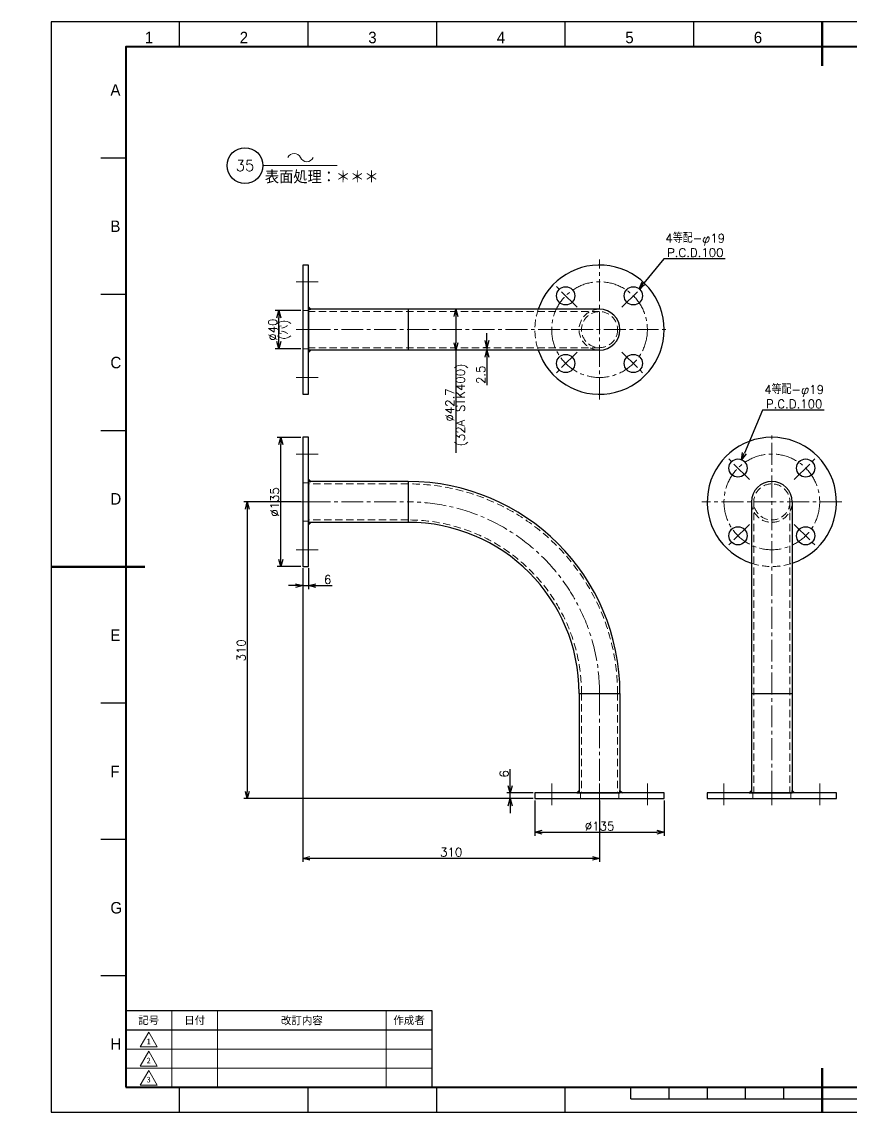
# Model space of a CAD drawing. Header units: millimetres. Extents: x 0 to 3064, y -17 to 1139.
# Drawn here: x 1422 to 2288, y 0 to 1139 of the extents above; entities that cross this region are included whole.
import ezdxf
from ezdxf import colors
from ezdxf.entities.mleader import LeaderData, LeaderLine
from ezdxf.enums import TextEntityAlignment as Align
from ezdxf.math import Vec2, Vec3

# ---------------------------------------------------------------- set-up
doc = ezdxf.new("R2010")
doc.units = ezdxf.units.MM
doc.header["$LTSCALE"] = 1.2
doc.header["$PDMODE"] = 99
doc.header["$PDSIZE"] = 1
doc.linetypes.add('CENTER2', pattern=[28.575, 19.05, -3.175, 3.175, -3.175])
doc.linetypes.add('HIDDEN', pattern=[9.525, 6.35, -3.175])
for name, color, linetype, lineweight in [('04_HIDDEN', 2, 'HIDDEN', 13), ('05_CENTER', 4, 'CENTER2', 13), ('07_TEXT', 3, 'Continuous', 13), ('08_DIM', 3, 'Continuous', 13), ('99_図枠', 7, 'Continuous', 40)]:
    doc.layers.add(name, color=color, linetype=linetype, lineweight=lineweight)
doc.styles.add('KSS_TXT', font='txt.shx', dxfattribs={"bigfont": 'extfont2.shx'})
doc.styles.add('MS_G', font='MS Gothic.ttf')
doc.styles.get("Standard").update_dxf_attribs({"font": 'txt.shx', "bigfont": 'extfont2.shx'})
doc.styles.add('表題用', font='MS PGothic.ttf')
doc.dimstyles.new('KSS_DIM', dxfattribs={"dimscale": 3, "dimtxt": 3, "dimasz": 2.5, "dimexe": 1.25, "dimexo": 0.625, "dimtad": 1, "dimdsep": 46, "dimtxsty": 'KSS_TXT', "dimblk": 'OPEN30', "dimcen": 0, "dimazin": 2, "dimtfac": 0.75, "dimtmove": 0, "dimatfit": 3, "dimldrblk": 'OPEN30', "dimfxl": 1.25, "dimtolj": 1, "dimarcsym": 0})
doc.dimstyles.new('KSS_DIM$3', dxfattribs={"dimscale": 3, "dimtxt": 3, "dimasz": 2.5, "dimexe": 1.25, "dimexo": 0.625, "dimtad": 1, "dimtih": 1, "dimtoh": 1, "dimdsep": 46, "dimtxsty": 'KSS_TXT', "dimblk": 'OPEN30', "dimcen": 0, "dimazin": 2, "dimtfac": 0.75, "dimtofl": 0, "dimtmove": 0, "dimatfit": 3, "dimldrblk": 'OPEN30', "dimfxl": 1.25, "dimtolj": 1, "dimarcsym": 0})

# ---------------------------------------------------------------- blocks, each defined once
blk = doc.blocks.new('AM_BALLOON1')
at = {"transparency": 16777216}
blk.add_circle((0, 0), 5, dxfattribs=at)
blk.add_attdef('B_NUMBER', text='', height=3, dxfattribs=at).set_placement((0, 0), align=Align.MIDDLE_CENTER)
blk = doc.blocks.new('_OPEN')
at = {"color": 0, "linetype": 'ByBlock'}
for p, q in [((-1, 0.17), (0, 0)), ((0, 0), (-1, -0.17)), ((0, 0), (-1, 0))]:
    blk.add_line(p, q, dxfattribs=at)
blk = doc.blocks.new('p1ba05')
for centre, start, end in [((-2.95, 0.29), 24.2276, 155.5758), ((0, 1.62), 204.2276, 335.5758)]:
    blk.add_arc(centre, 1.62, start, end)
blk = doc.blocks.new('_Open30')
at = {"color": 0, "linetype": 'ByBlock', "lineweight": -2}
for p, q in [((-1, 0.27), (0, 0)), ((0, 0), (-1, -0.27)), ((0, 0), (-1, 0))]:
    blk.add_line(p, q, dxfattribs=at)
blk = doc.blocks.new('*D223')
at = {"layer": '08_DIM', "color": 0, "lineweight": -2, "transparency": 16777216}
for p, q in [((1713.5, 705.1), (1688.7, 705.1)), ((1692.4, 577.6), (1692.4, 697.6)), ((1713.5, 570.1), (1688.7, 570.1))]:
    blk.add_line(p, q, dxfattribs=at)
at = {"layer": 'Defpoints', "color": 0, "transparency": 16777216}
for p in [(1692.4, 705.1), (1715.4, 705.1), (1715.4, 570.1)]:
    blk.add_point(p, dxfattribs=at)
at = {"layer": '08_DIM', "color": 0, "lineweight": -2, "transparency": 16777216, "xscale": 7.5, "yscale": 7.5, "zscale": 7.5}
for p, rotation in [((1692.4, 705.1), 90), ((1692.4, 570.1), 270)]:
    blk.add_blockref('_Open30', p, dxfattribs=dict(at, rotation=rotation))
at = {"layer": '08_DIM', "color": 0, "transparency": 16777216, "insert": (1686, 637.6), "char_height": 9, "attachment_point": 5, "rotation": 90, "style": 'KSS_TXT'}
blk.add_mtext('\\A1;\\A1;%%c135', dxfattribs=at)
blk = doc.blocks.new('*D224')
at = {"layer": '08_DIM', "color": 0, "lineweight": -2, "transparency": 16777216}
for p, q in [((1715.4, 568.3), (1715.4, 546.4)), ((1721.4, 568.3), (1721.4, 546.4)), ((1707.9, 550.2), (1700.4, 550.2)), ((1715.4, 550.2), (1721.4, 550.2)), ((1728.9, 550.2), (1746.1, 550.2))]:
    blk.add_line(p, q, dxfattribs=at)
at = {"layer": 'Defpoints', "color": 0, "transparency": 16777216}
for p in [(1715.4, 570.1), (1721.4, 570.1), (1721.4, 550.2)]:
    blk.add_point(p, dxfattribs=at)
at = {"layer": '08_DIM', "color": 0, "lineweight": -2, "transparency": 16777216, "xscale": 7.5, "yscale": 7.5, "zscale": 7.5}
blk.add_blockref('_Open30', (1715.4, 550.2), dxfattribs=at)
at = {"layer": '08_DIM', "color": 0, "lineweight": -2, "transparency": 16777216, "xscale": 7.5, "yscale": 7.5, "zscale": 7.5, "rotation": 180}
blk.add_blockref('_Open30', (1721.4, 550.2), dxfattribs=at)
at = {"layer": '08_DIM', "color": 0, "transparency": 16777216, "insert": (1741.3, 556.5), "char_height": 9, "attachment_point": 5, "style": 'KSS_TXT'}
blk.add_mtext('\\A1;6', dxfattribs=at)
blk = doc.blocks.new('*D225')
at = {"layer": '08_DIM', "color": 0, "lineweight": -2, "transparency": 16777216}
for p, q in [((1715.4, 568.3), (1715.4, 261.5)), ((2025.4, 325.8), (2025.4, 261.5)), ((2017.9, 265.2), (1722.9, 265.2))]:
    blk.add_line(p, q, dxfattribs=at)
at = {"layer": 'Defpoints', "color": 0, "transparency": 16777216}
for p in [(1715.4, 570.1), (2025.4, 327.6), (1715.4, 265.2)]:
    blk.add_point(p, dxfattribs=at)
at = {"layer": '08_DIM', "color": 0, "lineweight": -2, "transparency": 16777216, "xscale": 7.5, "yscale": 7.5, "zscale": 7.5, "rotation": 180}
blk.add_blockref('_Open30', (1715.4, 265.2), dxfattribs=at)
at = {"layer": '08_DIM', "color": 0, "lineweight": -2, "transparency": 16777216, "xscale": 7.5, "yscale": 7.5, "zscale": 7.5}
blk.add_blockref('_Open30', (2025.4, 265.2), dxfattribs=at)
at = {"layer": '08_DIM', "color": 0, "transparency": 16777216, "insert": (1870.4, 271.6), "char_height": 9, "attachment_point": 5, "style": 'KSS_TXT'}
blk.add_mtext('\\A1;310', dxfattribs=at)
blk = doc.blocks.new('*D226')
at = {"layer": '08_DIM', "color": 0, "lineweight": -2, "transparency": 16777216}
for p, q in [((1713.5, 637.6), (1653.7, 637.6)), ((1657.4, 630.1), (1657.4, 335.1)), ((1956, 327.6), (1653.7, 327.6))]:
    blk.add_line(p, q, dxfattribs=at)
at = {"layer": 'Defpoints', "color": 0, "transparency": 16777216}
for p in [(1715.4, 637.6), (1657.4, 327.6), (1957.9, 327.6)]:
    blk.add_point(p, dxfattribs=at)
at = {"layer": '08_DIM', "color": 0, "lineweight": -2, "transparency": 16777216, "xscale": 7.5, "yscale": 7.5, "zscale": 7.5}
for p, rotation in [((1657.4, 637.6), 90), ((1657.4, 327.6), 270)]:
    blk.add_blockref('_Open30', p, dxfattribs=dict(at, rotation=rotation))
at = {"layer": '08_DIM', "color": 0, "transparency": 16777216, "insert": (1651.1, 482.6), "char_height": 9, "attachment_point": 5, "rotation": 90, "style": 'KSS_TXT'}
blk.add_mtext('\\A1;310', dxfattribs=at)
blk = doc.blocks.new('*D227')
at = {"layer": '08_DIM', "color": 0, "lineweight": -2, "transparency": 16777216}
for p, q in [((1957.9, 325.8), (1957.9, 288.8)), ((2092.9, 325.8), (2092.9, 288.8)), ((1965.4, 292.5), (2085.4, 292.5))]:
    blk.add_line(p, q, dxfattribs=at)
at = {"layer": 'Defpoints', "color": 0, "transparency": 16777216}
for p in [(1957.9, 327.6), (2092.9, 327.6), (2092.9, 292.5)]:
    blk.add_point(p, dxfattribs=at)
at = {"layer": '08_DIM', "color": 0, "lineweight": -2, "transparency": 16777216, "xscale": 7.5, "yscale": 7.5, "zscale": 7.5, "rotation": 180}
blk.add_blockref('_Open30', (1957.9, 292.5), dxfattribs=at)
at = {"layer": '08_DIM', "color": 0, "lineweight": -2, "transparency": 16777216, "xscale": 7.5, "yscale": 7.5, "zscale": 7.5}
blk.add_blockref('_Open30', (2092.9, 292.5), dxfattribs=at)
at = {"layer": '08_DIM', "color": 0, "transparency": 16777216, "insert": (2025.4, 298.9), "char_height": 9, "attachment_point": 5, "style": 'KSS_TXT'}
blk.add_mtext('\\A1;\\A1;%%c135', dxfattribs=at)
blk = doc.blocks.new('*D228')
at = {"layer": '08_DIM', "color": 0, "lineweight": -2, "transparency": 16777216}
for p, q in [((1932.1, 341.1), (1932.1, 358.4)), ((1956, 333.6), (1928.4, 333.6)), ((1932.1, 327.6), (1932.1, 333.6)), ((1956, 327.6), (1928.4, 327.6)), ((1932.1, 320.1), (1932.1, 312.6))]:
    blk.add_line(p, q, dxfattribs=at)
at = {"layer": 'Defpoints', "color": 0, "transparency": 16777216}
for p in [(1932.1, 333.6), (1957.9, 333.6), (1957.9, 327.6)]:
    blk.add_point(p, dxfattribs=at)
at = {"layer": '08_DIM', "color": 0, "lineweight": -2, "transparency": 16777216, "xscale": 7.5, "yscale": 7.5, "zscale": 7.5}
for p, rotation in [((1932.1, 333.6), 270), ((1932.1, 327.6), 90)]:
    blk.add_blockref('_Open30', p, dxfattribs=dict(at, rotation=rotation))
at = {"layer": '08_DIM', "color": 0, "transparency": 16777216, "insert": (1925.7, 353.5), "char_height": 9, "attachment_point": 5, "rotation": 90, "style": 'KSS_TXT'}
blk.add_mtext('\\A1;6', dxfattribs=at)
blk = doc.blocks.new('*D229')
at = {"layer": '08_DIM', "color": 0, "lineweight": -2, "transparency": 16777216}
for p, q in [((1713.5, 837.6), (1686.6, 837.6)), ((1690.4, 805.1), (1690.4, 830.1)), ((1713.5, 797.6), (1686.6, 797.6))]:
    blk.add_line(p, q, dxfattribs=at)
at = {"layer": 'Defpoints', "color": 0, "transparency": 16777216}
for p in [(1690.4, 837.6), (1715.4, 837.6), (1715.4, 797.6)]:
    blk.add_point(p, dxfattribs=at)
at = {"layer": '08_DIM', "color": 0, "lineweight": -2, "transparency": 16777216, "xscale": 7.5, "yscale": 7.5, "zscale": 7.5}
for p, rotation in [((1690.4, 837.6), 90), ((1690.4, 797.6), 270)]:
    blk.add_blockref('_Open30', p, dxfattribs=dict(at, rotation=rotation))
at = {"layer": '08_DIM', "color": 0, "transparency": 16777216, "char_height": 9, "attachment_point": 5, "rotation": 90, "style": 'KSS_TXT'}
for s, insert in [('\\A1;\\A1;%%c40', (1684, 817.6)), ('\\A1;(穴)', (1696.8, 817.6))]:
    blk.add_mtext(s, dxfattribs=dict(at, insert=insert))
blk = doc.blocks.new('*D230')
at = {"layer": '08_DIM', "color": 0, "lineweight": -2, "transparency": 16777216}
for p, q in [((1876, 839), (1871.6, 839)), ((1875.4, 831.5), (1875.4, 803.8)), ((1876.3, 796.3), (1871.6, 796.3)), ((1875.4, 796.3), (1875.4, 689))]:
    blk.add_line(p, q, dxfattribs=at)
at = {"layer": 'Defpoints', "color": 0, "transparency": 16777216}
for p in [(1877.9, 839), (1875.4, 796.3), (1878.2, 796.3)]:
    blk.add_point(p, dxfattribs=at)
at = {"layer": '08_DIM', "color": 0, "lineweight": -2, "transparency": 16777216, "xscale": 7.5, "yscale": 7.5, "zscale": 7.5}
for p, rotation in [((1875.4, 839), 90), ((1875.4, 796.3), 270)]:
    blk.add_blockref('_Open30', p, dxfattribs=dict(at, rotation=rotation))
at = {"layer": '08_DIM', "color": 0, "transparency": 16777216, "char_height": 9, "attachment_point": 5, "rotation": 90, "style": 'KSS_TXT'}
for s, insert in [('\\A1;(32A STK400)', (1881.7, 738.9)), ('\\A1;\\A1;%%c42.7', (1869, 738.9))]:
    blk.add_mtext(s, dxfattribs=dict(at, insert=insert))
blk = doc.blocks.new('*D231')
at = {"layer": '08_DIM', "color": 0, "lineweight": -2, "transparency": 16777216}
for p, q in [((1907.8, 806.3), (1907.8, 813.8)), ((1908.4, 798.8), (1904, 798.8)), ((1907.8, 798.8), (1907.8, 796.3)), ((1908.4, 796.3), (1904, 796.3)), ((1907.8, 788.8), (1907.8, 759.5))]:
    blk.add_line(p, q, dxfattribs=at)
at = {"layer": 'Defpoints', "color": 0, "transparency": 16777216}
for p in [(1910.2, 798.8), (1907.8, 796.3), (1910.2, 796.3)]:
    blk.add_point(p, dxfattribs=at)
at = {"layer": '08_DIM', "color": 0, "lineweight": -2, "transparency": 16777216, "xscale": 7.5, "yscale": 7.5, "zscale": 7.5}
for p, rotation in [((1907.8, 798.8), 270), ((1907.8, 796.3), 90)]:
    blk.add_blockref('_Open30', p, dxfattribs=dict(at, rotation=rotation))
at = {"layer": '08_DIM', "color": 0, "transparency": 16777216, "insert": (1901.4, 770.4), "char_height": 9, "attachment_point": 5, "rotation": 90, "style": 'KSS_TXT'}
blk.add_mtext('\\A1;2.5', dxfattribs=at)
blk = doc.blocks.new('*D232')
at = {"layer": '08_DIM', "color": 0, "lineweight": -2, "transparency": 16777216}
for p, q in [((2195.6, 733.6), (2176.7, 688.7)), ((2259.9, 733.6), (2195.6, 733.6))]:
    blk.add_line(p, q, dxfattribs=at)
at = {"layer": 'Defpoints', "color": 0, "transparency": 16777216}
for p in [(2173.7, 681.7), (2166.3, 664.2)]:
    blk.add_point(p, dxfattribs=at)
at = {"layer": '08_DIM', "color": 0, "lineweight": -2, "transparency": 16777216, "xscale": 7.5, "yscale": 7.5, "zscale": 7.5, "rotation": 247.091157237679}
blk.add_blockref('_Open30', (2173.7, 681.7), dxfattribs=at)
at = {"layer": '08_DIM', "color": 0, "transparency": 16777216, "insert": (2228.7, 747.5), "char_height": 9, "attachment_point": 5, "style": 'KSS_TXT'}
blk.add_mtext('\\A1;4等配-φ19\\PP.C.D.100', dxfattribs=at)
blk = doc.blocks.new('*D233')
at = {"layer": '08_DIM', "color": 0, "lineweight": -2, "transparency": 16777216}
for p, q in [((2092.4, 891.8), (2071.5, 866.2)), ((2156.6, 891.8), (2092.4, 891.8))]:
    blk.add_line(p, q, dxfattribs=at)
at = {"layer": 'Defpoints', "color": 0, "transparency": 16777216}
for p in [(2066.7, 860.4), (2054.7, 845.6)]:
    blk.add_point(p, dxfattribs=at)
at = {"layer": '08_DIM', "color": 0, "lineweight": -2, "transparency": 16777216, "xscale": 7.5, "yscale": 7.5, "zscale": 7.5, "rotation": 230.7920184815767}
blk.add_blockref('_Open30', (2066.7, 860.4), dxfattribs=at)
at = {"layer": '08_DIM', "color": 0, "transparency": 16777216, "insert": (2125.4, 905.6), "char_height": 9, "attachment_point": 5, "style": 'KSS_TXT'}
blk.add_mtext('\\A1;4等配-φ19\\PP.C.D.100', dxfattribs=at)

msp = doc.modelspace()

# ---------------------------------------------------------------- linework, layer by layer
at = {"color": 0}
for p, q in [((2025.389, 838.993), (1721.389, 838.993)), ((2025.389, 796.293), (1721.389, 796.293)), ((2184.039, 637.643), (2184.039, 333.643)), ((2226.739, 637.643), (2226.739, 333.643))]:
    msp.add_line(p, q, dxfattribs=at)
for p, q in [((1721.389, 838.993), (1721.389, 796.293)), ((1825.389, 838.993), (1825.389, 796.293)), ((1721.389, 658.993), (1721.389, 616.293)), ((1825.389, 658.993), (1721.389, 658.993)), ((1825.389, 658.993), (1825.389, 616.293)), ((1825.389, 616.293), (1721.389, 616.293)), ((2004.039, 437.643), (2046.739, 437.643)), ((2004.039, 437.643), (2004.039, 333.643)), ((2046.739, 437.643), (2046.739, 333.643)), ((2184.039, 437.643), (2226.739, 437.643)), ((2004.039, 333.643), (2046.739, 333.643)), ((2184.039, 333.643), (2226.739, 333.643))]:
    msp.add_line(p, q)
for points in [[(1721.389, 885.143), (1715.389, 885.143), (1715.389, 750.143), (1721.389, 750.143)], [(1721.389, 705.143), (1715.389, 705.143), (1715.389, 570.143), (1721.389, 570.143)], [(1957.889, 333.643), (1957.889, 327.643), (2092.889, 327.643), (2092.889, 333.643)], [(2137.889, 333.643), (2137.889, 327.643), (2272.889, 327.643), (2272.889, 333.643)]]:
    msp.add_lwpolyline(points, close=True, dxfattribs=at)
at = {"color": 3}
for points in [[(1721.389, 838.993), (1723.888, 838.979), (1723.888, 838.979), (1721.389, 841.493)], [(1721.389, 796.293), (1723.889, 796.276), (1723.889, 796.276), (1721.389, 793.793)], [(1721.389, 658.993), (1723.888, 658.979), (1723.888, 658.979), (1721.389, 661.493)], [(1721.389, 616.293), (1723.889, 616.276), (1723.889, 616.276), (1721.389, 613.793)], [(2004.039, 333.643), (2004.021, 336.143), (2004.021, 336.143), (2001.539, 333.643)], [(2046.739, 333.643), (2046.725, 336.143), (2046.725, 336.143), (2049.239, 333.643)], [(2184.039, 333.643), (2184.053, 336.143), (2184.053, 336.143), (2181.539, 333.643)], [(2226.739, 333.643), (2226.756, 336.143), (2226.756, 336.143), (2229.239, 333.643)]]:
    msp.add_lwpolyline(points, close=True, dxfattribs=at)
at = {"color": 0}
for centre in [(1990.033, 852.999), (2060.744, 852.999), (1990.033, 782.288), (2060.744, 782.288), (2170.033, 672.999), (2240.744, 672.999), (2170.033, 602.288), (2240.744, 602.288)]:
    msp.add_circle(centre, 9.5, dxfattribs=at)
for centre, radius, start, end in [((2025.389, 817.643), 67.5, 198.439088, 161.560912), ((2025.389, 817.643), 21.35, 270, 90), ((2205.389, 637.643), 67.5, 288.439088, 251.560912), ((1825.389, 437.643), 221.35, 0, 90), ((2205.389, 637.643), 21.35, 0, 180), ((1825.389, 437.643), 178.65, 0, 90)]:
    msp.add_arc(centre, radius, start, end, dxfattribs=at)
at = {"layer": '04_HIDDEN'}
for p, q in [((1721.389, 837.643), (1715.389, 837.643)), ((2025.389, 836.493), (1721.389, 836.493)), ((1721.389, 797.643), (1715.389, 797.643)), ((2025.389, 798.793), (1721.389, 798.793)), ((1721.389, 657.643), (1715.389, 657.643)), ((1825.389, 656.493), (1721.389, 656.493)), ((2186.539, 637.643), (2186.539, 333.643)), ((2224.239, 637.643), (2224.239, 333.643)), ((1721.389, 617.643), (1715.389, 617.643)), ((1825.389, 618.793), (1721.389, 618.793)), ((2006.539, 437.643), (2006.539, 333.643)), ((2044.239, 437.643), (2044.239, 333.643)), ((2005.389, 333.643), (2005.389, 327.643)), ((2045.389, 333.643), (2045.389, 327.643)), ((2185.389, 333.643), (2185.389, 327.643)), ((2225.389, 333.643), (2225.389, 327.643))]:
    msp.add_line(p, q, dxfattribs=at)
for centre in [(2025.389, 817.643), (2205.389, 637.643)]:
    msp.add_circle(centre, 18.85, dxfattribs=at)
for centre, radius, start, end in [((2025.389, 817.643), 67.5, 161.560912, 200.458551), ((2025.389, 817.643), 21.35, 90, 270), ((1825.389, 437.643), 218.85, 0, 90), ((2205.389, 637.643), 21.35, 180, 0), ((1825.389, 437.643), 181.15, 0, 90), ((2205.389, 637.643), 67.5, 251.560912, 290.458551)]:
    msp.add_arc(centre, radius, start, end, dxfattribs=at)
at = {"layer": '05_CENTER'}
for p, q in [((2025.389, 744.503), (2025.389, 890.783)), ((1731.338, 867.643), (1705.807, 867.643)), ((2001.959, 841.073), (1978.108, 864.924)), ((2048.818, 841.073), (2072.67, 864.924)), ((1731.338, 817.643), (1705.807, 817.643)), ((1721.389, 817.643), (2098.529, 817.643)), ((2001.959, 794.213), (1978.108, 770.362)), ((2048.818, 794.213), (2072.67, 770.362)), ((1731.338, 767.643), (1705.807, 767.643)), ((2205.389, 333.643), (2205.389, 710.783)), ((1731.338, 687.643), (1705.807, 687.643)), ((2181.959, 661.073), (2158.108, 684.924)), ((2228.818, 661.073), (2252.67, 684.924)), ((1731.338, 637.643), (1705.807, 637.643)), ((1721.389, 637.643), (1825.389, 637.643)), ((2278.529, 637.643), (2132.248, 637.643)), ((2181.959, 614.213), (2158.108, 590.362)), ((2228.818, 614.213), (2252.67, 590.362)), ((1731.338, 587.643), (1705.807, 587.643)), ((2025.389, 437.643), (2025.389, 330.827)), ((1975.389, 343.592), (1975.389, 318.062)), ((2025.389, 343.592), (2025.389, 318.062)), ((2075.389, 343.592), (2075.389, 318.062)), ((2155.389, 343.592), (2155.389, 318.062)), ((2205.389, 343.592), (2205.389, 318.062)), ((2255.389, 343.592), (2255.389, 318.062))]:
    msp.add_line(p, q, dxfattribs=at)
for centre in [(2025.389, 817.643), (2205.389, 637.643)]:
    msp.add_circle(centre, 50, dxfattribs=at)
msp.add_arc((1825.389, 437.643), 200, 0, 90, dxfattribs=at)
at = {"layer": '08_DIM'}
msp.add_line((1673.782, 989.004), (1751.428, 989.004), dxfattribs=at)
at = {"layer": '99_図枠', "lineweight": 25}
for p, q in [((1586.748, 1113.292), (1586.748, 1139.292)), ((1721.008, 1113.292), (1721.008, 1139.292)), ((1855.268, 1113.292), (1855.268, 1139.292)), ((1989.528, 1113.292), (1989.528, 1139.292)), ((2123.788, 1113.292), (2123.788, 1139.292)), ((1530.408, 996.88), (1504.408, 996.88)), ((1530.408, 854.469), (1504.408, 854.469)), ((1530.408, 712.057), (1504.408, 712.057)), ((1530.408, 427.234), (1504.408, 427.234)), ((1530.408, 284.823), (1504.408, 284.823)), ((1530.408, 142.411), (1504.408, 142.411)), ((1530.408, 86), (1850.408, 86)), ((1586.748, 0), (1586.748, 26)), ((1721.008, 0), (1721.008, 26)), ((1855.268, 0), (1855.268, 26)), ((1989.528, 0), (1989.528, 26)), ((2058.048, 14), (2058.048, 26)), ((2098.048, 14), (2098.048, 26)), ((2138.048, 14), (2138.048, 26)), ((2178.048, 14), (2178.048, 26)), ((2218.048, 14), (2218.048, 26)), ((2058.048, 14), (2458.048, 14))]:
    msp.add_line(p, q, dxfattribs=at)
at = {"layer": '99_図枠', "lineweight": 53}
for p, q in [((2258.048, 1139.292), (2258.048, 1093.292)), ((1452.488, 569.646), (1550.408, 569.646)), ((2258.048, 0), (2258.048, 46))]:
    msp.add_line(p, q, dxfattribs=at)
at = {"layer": '99_図枠', "lineweight": 13}
for p, q in [((1578.408, 26), (1578.408, 106)), ((1626.408, 26), (1626.408, 106)), ((1802.408, 26), (1802.408, 106)), ((1530.408, 66), (1850.408, 66)), ((1530.408, 46), (1850.408, 46))]:
    msp.add_line(p, q, dxfattribs=at)
at = {"layer": '99_図枠'}
msp.add_lwpolyline([(1530.408, 26), (3037.608, 26), (3037.608, 1113.292), (1530.408, 1113.292)], close=True, dxfattribs=at)
at = {"layer": '99_図枠', "lineweight": 25}
msp.add_lwpolyline([(1530.408, 26), (1850.408, 26), (1850.408, 106), (1530.408, 106)], close=True, dxfattribs=at)
at = {"layer": '99_図枠', "lineweight": 13}
for points in [[(1545.408, 68.124), (1554.408, 83.713), (1563.408, 68.124), (1545.408, 68.124)], [(1545.408, 48.124), (1554.408, 63.713), (1563.408, 48.124), (1545.408, 48.124)], [(1545.408, 28.124), (1554.408, 43.713), (1563.408, 28.124), (1545.408, 28.124)]]:
    msp.add_lwpolyline(points, dxfattribs=at)
at = {"layer": 'Defpoints'}
msp.add_lwpolyline([(1452.488, 0), (3063.608, 0), (3063.608, 1139.292), (1452.488, 1139.292)], close=True, dxfattribs=at)

# ---------------------------------------------------------------- block references
at = {"layer": '08_DIM', "xscale": 4.5, "yscale": 4.5, "zscale": 4.5}
msp.add_blockref('p1ba05', (1719.669, 993.106), dxfattribs=at)

# ---------------------------------------------------------------- texts
at = {"layer": '07_TEXT', "insert": (1675.784, 983.854), "char_height": 13.5, "attachment_point": 1, "style": 'KSS_TXT'}
msp.add_mtext('表面処理：＊＊＊', dxfattribs=at)
at = {"layer": '99_図枠', "lineweight": 13, "style": '表題用'}
for s, p in [('1', (1554.657, 1113.292)), ('2', (1653.878, 1113.292)), ('3', (1788.138, 1113.292)), ('4', (1922.398, 1113.292)), ('5', (2056.658, 1113.292)), ('6', (2190.918, 1113.292))]:
    msp.add_text(s, height=12, dxfattribs=at).set_placement(p, align=Align.BOTTOM_CENTER)
for s, p in [('A', (1514.408, 1068.086)), ('B', (1514.408, 925.675)), ('C', (1514.408, 783.263)), ('D', (1514.408, 640.852)), ('E', (1514.408, 498.44)), ('F', (1514.408, 356.029)), ('G', (1514.408, 213.617)), ('H', (1514.408, 71.206))]:
    msp.add_text(s, height=12, dxfattribs=at).set_placement(p, align=Align.MIDDLE_LEFT)
at = {"layer": '99_図枠', "style": '表題用'}
for s, p in [('記号', (1554.408, 96)), ('日付', (1602.408, 96)), ('作成者', (1826.408, 96))]:
    msp.add_text(s, height=8, dxfattribs=at).set_placement(p, align=Align.MIDDLE_CENTER)
msp.add_text('改訂内容', height=8, dxfattribs=at).set_placement((1714.408, 96), align=Align.MIDDLE)
at = {"layer": '99_図枠', "lineweight": 13, "style": 'MS_G'}
for s, p in [('1', (1554.408, 74)), ('2', (1554.408, 54)), ('3', (1554.408, 34))]:
    msp.add_text(s, height=6, dxfattribs=at).set_placement(p, align=Align.MIDDLE)

# ---------------------------------------------------------------- dimensions: what is measured, and where the dimension line sits
at = {"layer": '08_DIM'}
for p1, p2, picture, middle in [((2054.739, 845.637), (2066.749, 860.36), '*D233', (2125.441, 891.76)), ((2166.335, 664.248), (2173.731, 681.749), '*D232', (2228.716, 733.593))]:
    dim = msp.add_diameter_dim_2p(p1=p1, p2=p2, text='4等配-φ19\\PP.C.D.100', dimstyle='KSS_DIM$3', override={"dimpost": '<>キリ\\X(90°等配)'}, dxfattribs=at)
    dim.commit()
    dim.dimension.update_dxf_attribs({"geometry": picture, "text_midpoint": middle, "dimtype": 163})
for base, p1, p2, angle, override, picture, middle in [((1690.391, 837.643), (1715.389, 797.643), (1715.389, 837.643), 90, {"dimpost": '\\X(穴)'}, '*D229', (1690.391, 817.643)), ((1875.361, 796.295), (1877.924, 838.993), (1878.165, 796.295), 270, {"dimpost": '\\X(32A STK400)', "dimtxsty": 'KSS_TXT', "dimtfill": 0, "dimtfillclr": 0}, '*D230', (1875.361, 738.92))]:
    dim = msp.add_linear_dim(base=base, p1=p1, p2=p2, angle=angle, text='\\A1;%%c<>', dimstyle='KSS_DIM', override=override, dxfattribs=at)
    dim.commit()
    dim.dimension.update_dxf_attribs({"geometry": picture, "text_midpoint": middle})
for base, p1, p2, picture, middle in [((1907.75, 796.293), (1910.245, 798.793), (1910.245, 796.293), '*D231', (1901.375, 770.418)), ((1657.444, 327.643), (1715.389, 637.643), (1957.889, 327.643), '*D226', (1651.069, 482.643)), ((1932.114, 333.643), (1957.889, 327.643), (1957.889, 333.643), '*D228', (1925.739, 353.518))]:
    dim = msp.add_linear_dim(base=base, p1=p1, p2=p2, angle=90, dimstyle='KSS_DIM', dxfattribs=at)
    dim.commit()
    dim.dimension.update_dxf_attribs({"geometry": picture, "text_midpoint": middle})
dim = msp.add_linear_dim(base=(1692.417, 705.143), p1=(1715.389, 570.143), p2=(1715.389, 705.143), angle=90, text='\\A1;%%c<>', dimstyle='KSS_DIM', dxfattribs=at)
dim.commit()
dim.dimension.update_dxf_attribs({"geometry": '*D223', "text_midpoint": (1686.042, 637.643)})
for base, p1, p2, picture, middle in [((1721.389, 550.156), (1715.389, 570.143), (1721.389, 570.143), '*D224', (1741.264, 556.531)), ((1715.389, 265.219), (2025.389, 327.643), (1715.389, 570.143), '*D225', (1870.389, 271.594))]:
    dim = msp.add_linear_dim(base=base, p1=p1, p2=p2, dimstyle='KSS_DIM', dxfattribs=at)
    dim.commit()
    dim.dimension.update_dxf_attribs({"geometry": picture, "text_midpoint": middle})
dim = msp.add_linear_dim(base=(2092.889, 292.514), p1=(1957.889, 327.643), p2=(2092.889, 327.643), text='\\A1;%%c<>', dimstyle='KSS_DIM', dxfattribs=at)
dim.commit()
dim.dimension.update_dxf_attribs({"geometry": '*D227', "text_midpoint": (2025.389, 298.889)})

# ---------------------------------------------------------------- leaders
ml = msp.add_multileader_block('Standard', dxfattribs=at)
ml.set_content('AM_BALLOON1', color=256, scale=3.75)
ml.set_attribute('B_NUMBER', '35', width=0)
ml.set_leader_properties(color=256, linetype='ByLayer', lineweight=-1)
ml.set_arrow_properties(name='OPEN')
ml.build(insert=Vec2(0, 0))
ml.multileader.update_dxf_attribs({"leader_type": 0, "has_dogleg": 0, "text_right_attachment_type": 6, "dogleg_length": 0, "arrow_head_size": 7.5, "scale": 2.5, "block_connection_type": 1})
ctx = ml.context
ctx.base_point, ctx.scale, ctx.char_height, ctx.arrow_head_size, ctx.landing_gap_size, ctx.plane_origin = Vec3(1655.01, 989.019), 2.5, 15, 7.5, 7.5, Vec3(1655.01, 989.019)
ctx.right_attachment, ctx.attachment_type = 6, 1
notes = []
notes.append((ctx, [(0, (0, 0, 0), (0, 0), (1, 0), 1, [])]))
ctx.block.insert = Vec3(1655.01, 989.019)
ml = msp.add_multileader_block('Standard', dxfattribs=at)
ml.set_content('AM_BALLOON1', color=256, scale=3.75)
ml.set_attribute('B_NUMBER', '36', width=0)
ml.set_leader_properties(color=256, linetype='ByLayer', lineweight=-1)
ml.set_arrow_properties(name='OPEN')
ml.build(insert=Vec2(0, 0))
ml.multileader.update_dxf_attribs({"leader_type": 0, "has_dogleg": 0, "text_right_attachment_type": 6, "dogleg_length": 0, "arrow_head_size": 7.5, "scale": 2.5, "block_connection_type": 1})
ctx = ml.context
ctx.base_point, ctx.scale, ctx.char_height, ctx.arrow_head_size, ctx.landing_gap_size, ctx.plane_origin = Vec3(2387.282, 989.019), 2.5, 15, 7.5, 7.5, Vec3(2387.282, 989.019)
ctx.right_attachment, ctx.attachment_type = 6, 1
notes.append((ctx, [(0, (0, 0, 0), (0, 0), (1, 0), 1, [])]))
ctx.block.insert = Vec3(2387.282, 989.019)
for ctx, leaders in notes:
    for number, flags, end, landing, length, lines in leaders:
        leader = LeaderData()
        leader.index, (leader.has_last_leader_line, leader.has_dogleg_vector, leader.attachment_direction) = number, flags
        leader.last_leader_point, leader.dogleg_vector, leader.dogleg_length = Vec3(end), Vec3(landing), length
        for number, points, colour, breaks in lines:
            line = LeaderLine()
            line.index, line.vertices, line.color, line.breaks = number, Vec3.list(points), colors.encode_raw_color(colour), breaks
            leader.lines.append(line)
        ctx.leaders.append(leader)

doc.saveas('drawing.dxf')
